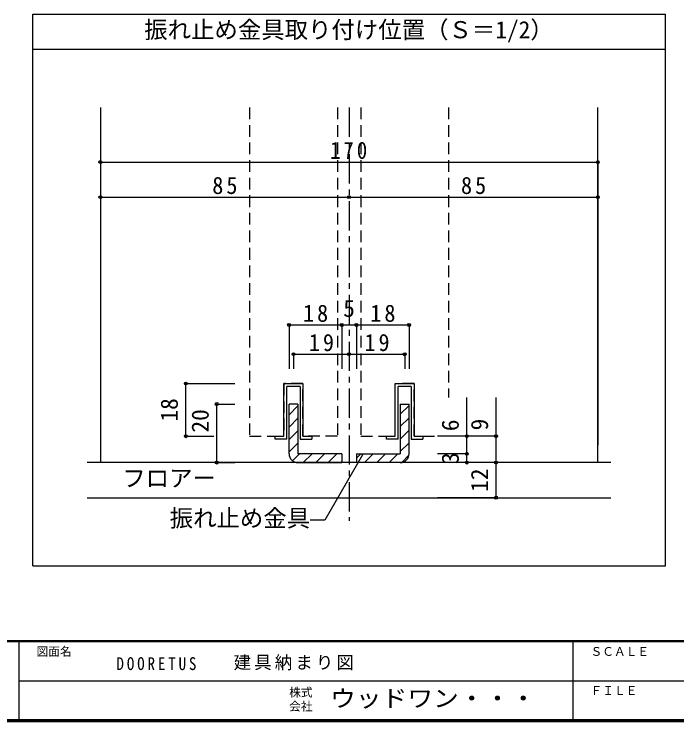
# Model space of a CAD drawing. Units: millimetres on the paper, enlarged 5 times, with parts at other scales. Extents: x -973 to 977, y -718 to 696.
# Drawn here: x -2 to 564, y -701 to -96 of the extents above; entities that cross this region are included whole.
import ezdxf
from ezdxf.enums import TextEntityAlignment as Align

# ---------------------------------------------------------------- set-up
doc = ezdxf.new("R2010")
doc.units = ezdxf.units.MM
doc.header["$LTSCALE"] = 5
doc.header["$PDMODE"] = 32
doc.header["$PDSIZE"] = 2.5
doc.linetypes.add('CHAIN1', pattern=[8, 5, -1, 1, -1])
doc.linetypes.add('DASHED2', pattern=[3, 2, -1])
for name, color, linetype in [('0-A_文字', 3, 'Continuous'), ('1-0_補助線', 7, 'Continuous'), ('1-1_通り芯', 4, 'CHAIN1'), ('1-3_仕上げ', 2, 'Continuous'), ('1-4_枠', 4, 'CHAIN1'), ('1-6_扉', 7, 'DASHED2'), ('1-7_金物', 7, 'Continuous'), ('1-A_文字', 7, 'Continuous'), ('1-B_寸法', 7, 'Continuous'), ('F-0_補助線', 7, 'Continuous'), ('F-1_枠', 6, 'Continuous'), ('F-A_文字', 7, 'Continuous')]:
    doc.layers.add(name, color=color, linetype=linetype)
doc.styles.add('ＭＳ ゴシック', font='')
doc.styles.get('ＭＳ ゴシック').set_extended_font_data('MS Gothic')

msp = doc.modelspace()

# ---------------------------------------------------------------- linework, layer by layer
at = {"layer": '0-A_文字'}
for p, q in [((13.44, -567.5), (13.44, -96.475)), ((13.44, -96.475), (553.927, -96.475)), ((553.927, -567.5), (553.927, -96.475)), ((13.44, -126.475), (553.927, -126.475)), ((13.44, -567.5), (553.927, -567.5))]:
    msp.add_line(p, q, dxfattribs=at)
at = {"layer": '1-0_補助線', "color": 4}
for p, q in [((71.183, -222.78), (496.183, -222.78)), ((71.183, -252.78), (283.683, -252.78)), ((283.683, -252.78), (496.183, -252.78)), ((232.433, -361.917), (277.432, -361.917)), ((232.433, -361.917), (232.433, -399.417)), ((277.432, -361.917), (277.432, -399.417)), ((277.432, -361.917), (289.933, -361.917)), ((289.933, -361.917), (289.933, -399.417)), ((289.933, -361.917), (334.933, -361.917)), ((334.933, -361.917), (334.933, -399.417)), ((236.183, -386.917), (283.683, -386.917)), ((236.183, -386.917), (236.183, -399.417)), ((283.683, -386.917), (283.683, -399.417)), ((283.683, -386.917), (331.183, -386.917)), ((331.183, -386.917), (331.183, -399.417)), ((144.238, -456.917), (144.238, -411.917)), ((144.238, -411.917), (186.183, -411.917)), ((170.654, -429.417), (186.183, -429.417)), ((232.432, -438.531), (239.932, -431.031)), ((327.432, -438.123), (334.932, -430.623)), ((232.432, -449.137), (239.932, -441.637)), ((327.432, -448.73), (334.932, -441.23)), ((232.432, -459.744), (239.932, -452.244)), ((327.432, -459.337), (334.932, -451.837)), ((144.238, -456.917), (168.017, -456.917)), ((409.307, -456.918), (359.307, -456.918))]:
    msp.add_line(p, q, dxfattribs=at)
at = {"layer": '1-0_補助線'}
for p, q in [((228.057, -456.917), (228.057, -411.917)), ((228.057, -411.917), (244.307, -411.917)), ((230.557, -459.417), (230.557, -414.417)), ((241.807, -414.417), (230.557, -414.417)), ((241.807, -414.417), (241.807, -459.417)), ((244.307, -411.917), (244.307, -456.917)), ((323.057, -456.917), (323.057, -411.917)), ((323.057, -411.917), (339.307, -411.917)), ((325.557, -459.417), (325.557, -414.417)), ((336.807, -414.417), (325.557, -414.417)), ((336.807, -414.417), (336.807, -459.417)), ((339.307, -411.917), (339.307, -456.917)), ((220.557, -456.917), (228.057, -456.917)), ((220.557, -459.417), (220.557, -456.917)), ((244.307, -456.917), (251.807, -456.917)), ((251.807, -456.917), (251.807, -459.417)), ((315.557, -456.917), (323.057, -456.917)), ((315.557, -459.417), (315.557, -456.917)), ((339.307, -456.917), (346.807, -456.917)), ((346.807, -456.917), (346.807, -459.417)), ((230.557, -459.417), (220.557, -459.417)), ((241.807, -459.417), (251.807, -459.417)), ((325.557, -459.417), (315.557, -459.417)), ((336.807, -459.417), (346.807, -459.417))]:
    msp.add_line(p, q, dxfattribs=at)
at = {"layer": '1-0_補助線', "linetype": 'DASHED2'}
for p, q in [((228.058, -411.917), (228.058, -456.917)), ((244.308, -411.917), (228.058, -411.917)), ((323.058, -456.917), (323.058, -411.917)), ((339.308, -411.917), (325.558, -411.917)), ((339.308, -456.917), (339.308, -411.917)), ((198.683, -456.917), (228.058, -456.917)), ((293.683, -456.917), (323.058, -456.917)), ((339.308, -456.917), (346.183, -456.917)), ((346.807, -456.917), (359.307, -456.917))]:
    msp.add_line(p, q, dxfattribs=at)
at = {"layer": '1-0_補助線', "color": 3}
for p, q in [((239.932, -429.417), (232.432, -429.417)), ((327.432, -429.417), (334.932, -429.417))]:
    msp.add_line(p, q, dxfattribs=at)
at = {"layer": '1-0_補助線', "linetype": 'DASHED2'}
msp.add_lwpolyline([(273.683, -456.917), (244.308, -456.917), (244.308, -411.917)], dxfattribs=at)
at = {"layer": '1-0_補助線'}
for p in [(232.433, -361.917), (277.432, -361.917), (289.933, -361.917), (334.933, -361.917), (236.183, -386.917), (283.683, -386.917), (331.183, -386.917), (144.238, -411.917), (170.654, -429.417), (144.238, -456.917), (384.307, -456.918), (409.307, -456.918)]:
    msp.add_point(p, dxfattribs=at)
at = {"layer": '1-1_通り芯'}
for p, q in [((283.683, -176.167), (283.683, -529.264)), ((59.933, -509.417), (464.933, -509.417))]:
    msp.add_line(p, q, dxfattribs=at)
at = {"layer": '1-3_仕上げ'}
for p, q in [((507.433, -479.417), (59.933, -479.417)), ((59.933, -509.417), (507.433, -509.417))]:
    msp.add_line(p, q, dxfattribs=at)
at = {"layer": '1-4_枠', "color": 3, "linetype": 'Continuous'}
for p, q in [((71.183, -176.167), (71.183, -479.417)), ((496.183, -479.417), (496.183, -176.167))]:
    msp.add_line(p, q, dxfattribs=at)
at = {"layer": '1-6_扉'}
for p, q in [((198.683, -176.167), (198.683, -455.667)), ((273.683, -176.167), (273.683, -455.667)), ((293.683, -176.167), (293.683, -455.667)), ((368.683, -176.167), (368.683, -423.824))]:
    msp.add_line(p, q, dxfattribs=at)
at = {"layer": '1-7_金物', "color": 3}
for p, q in [((232.432, -471.917), (232.432, -429.417)), ((239.932, -429.417), (239.932, -471.917)), ((327.432, -429.417), (327.432, -471.917)), ((334.932, -471.917), (334.932, -429.417)), ((277.432, -471.917), (239.932, -471.917)), ((277.432, -471.917), (277.432, -479.417)), ((289.932, -471.917), (327.432, -471.917)), ((289.932, -471.917), (289.932, -479.417)), ((239.932, -479.417), (277.432, -479.417)), ((327.432, -479.417), (289.932, -479.417))]:
    msp.add_line(p, q, dxfattribs=at)
at = {"layer": '1-7_金物', "color": 4}
for p, q in [((232.432, -470.351), (239.932, -462.851)), ((327.432, -469.943), (334.932, -462.443)), ((235.454, -477.934), (241.471, -471.917)), ((244.578, -479.417), (252.078, -471.917)), ((255.184, -479.417), (262.684, -471.917)), ((265.791, -479.417), (273.291, -471.917)), ((289.932, -475.623), (293.637, -471.918)), ((296.744, -479.417), (304.244, -471.918)), ((307.351, -479.417), (314.85, -471.918)), ((317.957, -479.417), (325.457, -471.918)), ((328.666, -479.316), (334.832, -473.15)), ((276.398, -479.417), (277.43, -478.385))]:
    msp.add_line(p, q, dxfattribs=at)
at = {"layer": '1-7_金物', "color": 3}
for centre, start, end in [((239.932, -471.917), 180, 270), ((327.432, -471.917), 270, 0)]:
    msp.add_arc(centre, 7.5, start, end, dxfattribs=at)
at = {"layer": '1-A_文字'}
for p, q in [((295.233, -472.681), (262.941, -528.612)), ((262.941, -528.612), (250.441, -528.612))]:
    msp.add_line(p, q, dxfattribs=at)
at = {"layer": '1-B_寸法', "color": 4}
for p, q in [((71.183, -222.78), (71.183, -237.78)), ((496.183, -222.78), (496.183, -464.417)), ((384.307, -471.917), (384.307, -423.824)), ((409.307, -479.417), (409.307, -423.824)), ((170.654, -479.417), (170.654, -429.417)), ((384.307, -471.917), (359.307, -471.917)), ((384.307, -479.417), (384.307, -471.917)), ((170.654, -479.417), (186.183, -479.417)), ((409.307, -479.417), (359.307, -479.417)), ((409.307, -509.417), (409.307, -479.417)), ((409.307, -509.417), (359.307, -509.417))]:
    msp.add_line(p, q, dxfattribs=at)
at = {"layer": '1-B_寸法'}
for p in [(71.183, -222.78), (496.183, -222.78), (71.183, -252.78), (283.683, -252.78), (496.183, -252.78), (384.307, -471.917), (170.654, -479.417), (384.307, -479.417), (409.307, -479.417), (409.307, -509.417)]:
    msp.add_point(p, dxfattribs=at)
at = {"layer": 'F-1_枠'}
for p, q in [((976.653, -631.667), (-973.347, -631.667)), ((976.653, -632.5), (-973.347, -632.5)), ((1.653, -632.5), (1.653, -699.167)), ((474.986, -632.5), (474.986, -699.167)), ((1.653, -665.833), (974.986, -665.834)), ((976.653, -699.167), (-973.347, -699.167)), ((976.653, -700), (-973.347, -700)), ((976.653, -700.833), (-973.347, -700.833))]:
    msp.add_line(p, q, dxfattribs=at)

# ---------------------------------------------------------------- texts
at = {"layer": '0-A_文字', "color": 7, "style": 'ＭＳ ゴシック'}
msp.add_text('振れ止め金具取り付け位置（Ｓ＝1/2）', height=14.66, dxfattribs=at).set_placement((108.683, -121.475), align=Align.BOTTOM_LEFT)
at = {"layer": '1-0_補助線', "style": 'ＭＳ ゴシック'}
msp.add_text('5', height=14.66, dxfattribs=at).set_placement((278.682, -359.417), align=Align.BOTTOM_LEFT)
for s, p in [('18', (141.738, -444.417)), ('20', (168.154, -453.792)), ('6', (381.807, -452.611)), ('9', (406.807, -451.932))]:
    msp.add_text(s, height=14.66, rotation=90, dxfattribs=at).set_placement(p, align=Align.BOTTOM_LEFT)
at = {"layer": '1-0_補助線', "char_height": 14.66, "attachment_point": 7, "style": 'ＭＳ ゴシック'}
for s, insert in [('\\T1.27;\\W0.9;170', (267.433, -220.28)), ('\\T1.27;\\W0.95;85', (166.808, -250.28)), ('\\T1.27;\\W0.95;85', (379.308, -250.28)), ('\\T1.27;\\W0.95;18', (244.307, -359.417)), ('\\T1.27;\\W0.95;18', (301.808, -359.417)), ('\\T1.27;\\W0.95;19', (249.308, -384.417)), ('\\T1.27;\\W0.95;19', (296.808, -384.417))]:
    msp.add_mtext(s, dxfattribs=dict(at, insert=insert))
at = {"layer": '1-A_文字', "style": 'ＭＳ ゴシック'}
for s, p in [('フロアー', (89.933, -504.417)), ('振れ止め金具', (130.441, -538.612))]:
    msp.add_text(s, height=14.66, dxfattribs=at).set_placement(p, align=Align.BOTTOM_LEFT)
at = {"layer": '1-B_寸法', "style": 'ＭＳ ゴシック'}
for s, p in [('3', (381.807, -480.667)), ('12', (406.807, -504.417))]:
    msp.add_text(s, height=14.66, rotation=90, dxfattribs=at).set_placement(p, align=Align.BOTTOM_LEFT)
at = {"layer": 'F-0_補助線', "char_height": 11, "attachment_point": 7, "style": 'ＭＳ ゴシック'}
for s, insert in [('\\T1.39;\\W0.85;DOORETUS', (84.986, -656.798)), ('\\T1.17;建具納まり図', (185.035, -656.798))]:
    msp.add_mtext(s, dxfattribs=dict(at, insert=insert))
at = {"layer": 'F-A_文字', "style": 'ＭＳ ゴシック'}
for s, p in [('図面名', (16.653, -646.667)), ('ＳＣＡＬＥ', (489.986, -646.667)), ('ＦＩＬＥ', (489.986, -680)), ('株式', (232.486, -681.5)), ('会社', (232.486, -693.5))]:
    msp.add_text(s, height=7.331, dxfattribs=at).set_placement(p, align=Align.BOTTOM_LEFT)
at = {"layer": 'F-A_文字', "style": 'ＭＳ ゴシック', "width": 1.1}
msp.add_text('ウッドワン・・・', height=14.66, dxfattribs=at).set_placement((267.486, -692.5), align=Align.BOTTOM_LEFT)

doc.saveas('drawing.dxf')
